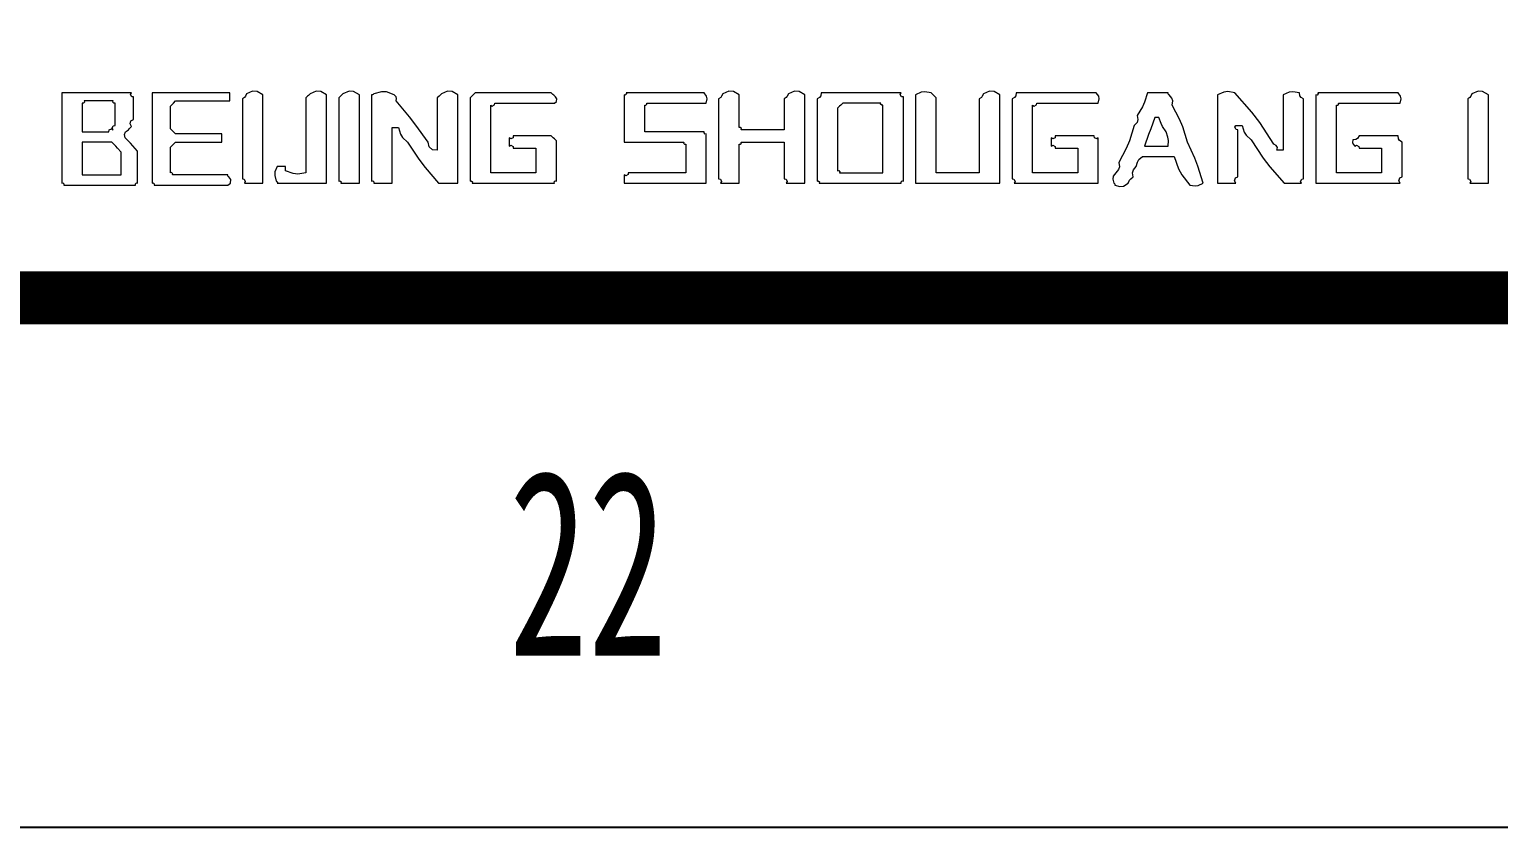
# Model space of a CAD drawing. Header units: millimetres. Extents: x -705761 to 1364679, y -410401 to 446404.
# Drawn here: x -450814 to -448042, y -138526 to -137020 of the extents above; entities that cross this region are included whole.
import ezdxf
from ezdxf.enums import TextEntityAlignment as Align

# ---------------------------------------------------------------- set-up
doc = ezdxf.new("R2010")
doc.units = ezdxf.units.MM
doc.layers.add('TK', color=7, linetype='Continuous')
doc.layers.add('模板-签名-公用', color=3, linetype='Continuous')
doc.layers.add('图框', color=7, linetype='Continuous', lineweight=13)
doc.styles.get("Standard").update_dxf_attribs({"font": 'arial.ttf'})
doc.styles.add('Style-仿宋_GB2312', font='')
doc.styles.add('宋体', font='', dxfattribs={"width": 0.7, "height": 2.5})
doc.styles.add('宋体_1', font='', dxfattribs={"width": 0.7, "height": 2.386364})
doc.styles.get('Style-仿宋_GB2312').set_extended_font_data('仿宋_GB2312')
doc.styles.get('宋体').set_extended_font_data('SimSun')
doc.styles.get('宋体_1').set_extended_font_data('SimSun')

# ---------------------------------------------------------------- blocks, each defined once
blk = doc.blocks.new('BSIET_通用图框_A1+0.5_1')
at = {"layer": '图框', "color": 7, "lineweight": 25, "flags": 128}
for points in [[(-1261, 594), (0, 594), (0, 0), (-1261, 0), (-1261, 594)], [(-10, 584), (-1236, 584), (-1236, 10), (-10, 10), (-10, 584)]]:
    blk.add_lwpolyline(points, close=True, dxfattribs=at)
at = {"layer": '图框', "const_width": 1}
blk.add_lwpolyline([(-1236, 584), (-10, 584), (-10, 10), (-1236, 10)], close=True, dxfattribs=at)
at = {"layer": 'TK', "lineweight": 25, "style": '宋体', "width": 0.7, "flags": 3}
for tag, p in [('LZHQ_N会签10_T6_H6', (-1248.113, 94.082)), ('LZHQ_N会签9_T6_H6', (-1248.235, 86.082)), ('LZHQ_N会签8_T6_H6', (-1248.235, 78.082)), ('LZHQ_N会签7_T6_H6', (-1248.357, 70.082)), ('LZHQ_N会签6_T6_H6', (-1248.253, 62.082)), ('LZHQ_N会签5_T6_H6', (-1248.253, 54.082)), ('LZHQ_N会签4_T6_H6', (-1248.253, 46.082)), ('LZHQ_N会签3_T6_H6', (-1248.253, 38.082)), ('LZHQ_N会签2_T6_H6', (-1248.253, 30.082)), ('LZHQ_N会签1_T6_H6', (-1248.253, 22.082))]:
    blk.add_attdef(tag, text='', height=2.5, dxfattribs=at).set_placement(p, align=Align.MIDDLE)
at = {"layer": '图框', "color": 7, "lineweight": 25, "style": 'Style-仿宋_GB2312', "width": 0.628572}
blk.add_text('22', height=3.5, dxfattribs=at).set_placement((-130.702, 4.998), align=Align.MIDDLE_CENTER)
at = {"layer": '模板-签名-公用', "lineweight": 25, "style": '宋体', "width": 0.7}
blk.add_attdef('LZTQINS', text='', height=2, dxfattribs=at).set_placement((-10, 10), align=Align.MIDDLE)
at = {"layer": '模板-签名-公用', "lineweight": 25, "style": '宋体', "width": 0.7, "flags": 3}
blk.add_attdef('LZFRAME', (-45.909, 7.064), '', height=3, dxfattribs=at)
blk = doc.blocks.new('BSIET_通用_A1(2024)_1')
at = {"color": 7, "linetype": 'Continuous', "lineweight": 0}
for p, q in [((-127.032, 3.898), (-127.147, 3.851)), ((-126.945, 3.893), (-127.032, 3.898)), ((-126.837, 3.831), (-126.945, 3.893)), ((-125.831, 3.898), (-125.946, 3.851)), ((-125.744, 3.893), (-125.831, 3.898)), ((-125.636, 3.831), (-125.744, 3.893)), ((-125.211, 3.898), (-125.326, 3.851)), ((-125.124, 3.893), (-125.211, 3.898)), ((-125.016, 3.831), (-125.124, 3.893)), ((-124.595, 3.89), (-124.745, 3.851)), ((-124.503, 3.885), (-124.595, 3.89)), ((-124.358, 3.831), (-124.503, 3.885)), ((-123.352, 3.898), (-123.467, 3.851)), ((-123.265, 3.893), (-123.352, 3.898)), ((-123.157, 3.831), (-123.265, 3.893)), ((-118.045, 3.898), (-118.16, 3.851)), ((-117.959, 3.893), (-118.045, 3.898)), ((-117.85, 3.831), (-117.959, 3.893)), ((-116.806, 3.898), (-116.921, 3.851)), ((-116.719, 3.893), (-116.806, 3.898)), ((-116.611, 3.831), (-116.719, 3.893)), ((-114.344, 3.89), (-114.413, 3.881)), ((-114.229, 3.87), (-114.344, 3.89)), ((-113.126, 3.898), (-113.241, 3.851)), ((-113.039, 3.893), (-113.126, 3.898)), ((-112.931, 3.831), (-113.039, 3.893)), ((-108.703, 3.883), (-108.825, 3.831)), ((-108.627, 3.892), (-108.703, 3.883)), ((-108.496, 3.87), (-108.627, 3.892)), ((-107.471, 3.882), (-107.586, 3.831)), ((-107.399, 3.89), (-107.471, 3.882)), ((-107.276, 3.87), (-107.399, 3.89)), ((-103.907, 3.898), (-104.022, 3.851)), ((-103.82, 3.893), (-103.907, 3.898)), ((-103.712, 3.831), (-103.82, 3.893)), ((-130.106, 3.87), (-130.633, 3.87)), ((-130.633, 3.87), (-130.633, 3.188)), ((-130.224, 3.673), (-130.246, 3.676)), ((-130.246, 3.676), (-130.246, 3.459)), ((-130.203, 3.694), (-130.224, 3.673)), ((-129.99, 3.715), (-130.207, 3.715)), ((-130.207, 3.715), (-130.203, 3.694)), ((-129.843, 3.87), (-130.106, 3.87)), ((-129.882, 3.715), (-129.99, 3.715)), ((-129.664, 3.715), (-129.882, 3.715)), ((-129.316, 3.87), (-129.843, 3.87)), ((-129.668, 3.694), (-129.664, 3.715)), ((-129.647, 3.673), (-129.668, 3.694)), ((-129.626, 3.676), (-129.647, 3.673)), ((-129.626, 3.506), (-129.626, 3.676)), ((-129.334, 3.84), (-129.316, 3.87)), ((-129.312, 3.796), (-129.334, 3.84)), ((-129.277, 3.792), (-129.312, 3.796)), ((-129.277, 3.622), (-129.277, 3.792)), ((-129.277, 3.537), (-129.277, 3.622)), ((-128.34, 3.87), (-128.928, 3.87)), ((-128.928, 3.87), (-128.928, 3.188)), ((-128.58, 3.618), (-128.541, 3.657)), ((-128.58, 3.448), (-128.58, 3.618)), ((-128.541, 3.657), (-128.522, 3.676)), ((-128.522, 3.676), (-128.483, 3.715)), ((-128.483, 3.715), (-128.073, 3.715)), ((-128.045, 3.87), (-128.34, 3.87)), ((-128.073, 3.715), (-127.867, 3.715)), ((-127.457, 3.87), (-128.045, 3.87)), ((-127.867, 3.715), (-127.457, 3.715)), ((-127.457, 3.808), (-127.457, 3.87)), ((-127.457, 3.777), (-127.457, 3.808)), ((-127.457, 3.715), (-127.457, 3.777)), ((-127.185, 3.784), (-127.224, 3.754)), ((-127.224, 3.754), (-127.224, 3.15)), ((-127.167, 3.806), (-127.185, 3.784)), ((-127.147, 3.851), (-127.167, 3.806)), ((-126.837, 3.165), (-126.837, 3.831)), ((-125.992, 3.804), (-126.024, 3.773)), ((-126.024, 3.773), (-126.024, 3.208)), ((-125.977, 3.82), (-125.992, 3.804)), ((-125.946, 3.851), (-125.977, 3.82)), ((-125.636, 3.165), (-125.636, 3.831)), ((-125.373, 3.804), (-125.404, 3.773)), ((-125.404, 3.773), (-125.404, 3.146)), ((-125.357, 3.82), (-125.373, 3.804)), ((-125.326, 3.851), (-125.357, 3.82)), ((-125.016, 3.165), (-125.016, 3.831)), ((-124.767, 3.829), (-124.784, 3.831)), ((-124.784, 3.831), (-124.784, 3.18)), ((-124.753, 3.835), (-124.767, 3.829)), ((-124.745, 3.851), (-124.753, 3.835)), ((-124.324, 3.796), (-124.358, 3.831)), ((-124.313, 3.764), (-124.324, 3.796)), ((-124.319, 3.715), (-124.313, 3.764)), ((-124.07, 3.413), (-124.319, 3.715)), ((-123.513, 3.804), (-123.545, 3.773)), ((-123.545, 3.773), (-123.545, 3.378)), ((-123.498, 3.82), (-123.513, 3.804)), ((-123.467, 3.851), (-123.498, 3.82)), ((-123.157, 3.165), (-123.157, 3.831)), ((-122.886, 3.812), (-122.925, 3.773)), ((-122.925, 3.773), (-122.925, 3.146)), ((-122.867, 3.831), (-122.886, 3.812)), ((-122.828, 3.87), (-122.867, 3.831)), ((-122.254, 3.87), (-122.828, 3.87)), ((-122.537, 3.126), (-122.537, 3.638)), ((-122.537, 3.638), (-122.508, 3.62)), ((-122.508, 3.62), (-122.463, 3.642)), ((-122.463, 3.642), (-122.46, 3.676)), ((-122.46, 3.676), (-122.011, 3.676)), ((-121.968, 3.87), (-122.254, 3.87)), ((-122.011, 3.676), (-121.786, 3.676)), ((-121.394, 3.87), (-121.968, 3.87)), ((-121.786, 3.676), (-121.336, 3.676)), ((-121.364, 3.839), (-121.394, 3.87)), ((-121.348, 3.824), (-121.364, 3.839)), ((-121.317, 3.792), (-121.348, 3.824)), ((-121.336, 3.676), (-121.298, 3.704)), ((-121.29, 3.754), (-121.317, 3.792)), ((-121.298, 3.704), (-121.29, 3.754)), ((-119.998, 3.828), (-120.02, 3.831)), ((-120.02, 3.831), (-120.02, 3.475)), ((-119.977, 3.849), (-119.998, 3.828)), ((-119.392, 3.87), (-119.981, 3.87)), ((-119.981, 3.87), (-119.977, 3.849)), ((-119.632, 3.436), (-119.632, 3.638)), ((-119.632, 3.638), (-119.611, 3.634)), ((-119.611, 3.634), (-119.59, 3.655)), ((-119.59, 3.655), (-119.593, 3.676)), ((-119.593, 3.676), (-119.144, 3.676)), ((-119.097, 3.87), (-119.392, 3.87)), ((-119.144, 3.676), (-118.92, 3.676)), ((-118.509, 3.87), (-119.097, 3.87)), ((-118.92, 3.676), (-118.47, 3.676)), ((-118.463, 3.806), (-118.509, 3.87)), ((-118.47, 3.676), (-118.452, 3.753)), ((-118.452, 3.753), (-118.463, 3.806)), ((-118.198, 3.784), (-118.238, 3.754)), ((-118.238, 3.754), (-118.238, 3.15)), ((-118.181, 3.806), (-118.198, 3.784)), ((-118.16, 3.851), (-118.181, 3.806)), ((-117.85, 3.583), (-117.85, 3.831)), ((-116.959, 3.784), (-116.998, 3.754)), ((-116.998, 3.754), (-116.998, 3.522)), ((-116.942, 3.806), (-116.959, 3.784)), ((-116.921, 3.851), (-116.942, 3.806)), ((-116.611, 3.165), (-116.611, 3.831)), ((-116.331, 3.783), (-116.378, 3.754)), ((-116.378, 3.754), (-116.378, 3.134)), ((-116.309, 3.815), (-116.331, 3.783)), ((-116.301, 3.87), (-116.309, 3.815)), ((-115.697, 3.87), (-116.301, 3.87)), ((-115.953, 3.618), (-115.991, 3.58)), ((-115.933, 3.638), (-115.953, 3.618)), ((-115.894, 3.676), (-115.933, 3.638)), ((-115.608, 3.676), (-115.894, 3.676)), ((-115.395, 3.87), (-115.697, 3.87)), ((-115.464, 3.676), (-115.608, 3.676)), ((-115.178, 3.676), (-115.464, 3.676)), ((-114.79, 3.87), (-115.395, 3.87)), ((-115.181, 3.655), (-115.178, 3.676)), ((-115.16, 3.634), (-115.181, 3.655)), ((-115.139, 3.638), (-115.16, 3.634)), ((-115.139, 3.126), (-115.139, 3.638)), ((-114.808, 3.84), (-114.79, 3.87)), ((-114.786, 3.796), (-114.808, 3.84)), ((-114.751, 3.792), (-114.786, 3.796)), ((-114.751, 3.157), (-114.751, 3.792)), ((-114.413, 3.881), (-114.519, 3.831)), ((-114.519, 3.831), (-114.519, 3.165)), ((-114.19, 3.831), (-114.229, 3.87)), ((-114.171, 3.812), (-114.19, 3.831)), ((-114.132, 3.773), (-114.171, 3.812)), ((-114.132, 3.208), (-114.132, 3.773)), ((-113.279, 3.784), (-113.318, 3.754)), ((-113.318, 3.754), (-113.318, 3.196)), ((-113.262, 3.806), (-113.279, 3.784)), ((-113.241, 3.851), (-113.262, 3.806)), ((-112.931, 3.165), (-112.931, 3.831)), ((-112.651, 3.783), (-112.699, 3.754)), ((-112.699, 3.754), (-112.699, 3.15)), ((-112.63, 3.815), (-112.651, 3.783)), ((-112.621, 3.87), (-112.63, 3.815)), ((-112.017, 3.87), (-112.621, 3.87)), ((-112.311, 3.126), (-112.311, 3.638)), ((-112.311, 3.638), (-112.282, 3.62)), ((-112.282, 3.62), (-112.238, 3.642)), ((-112.238, 3.642), (-112.234, 3.676)), ((-112.234, 3.676), (-111.769, 3.676)), ((-111.715, 3.87), (-112.017, 3.87)), ((-111.769, 3.676), (-111.537, 3.676)), ((-111.111, 3.87), (-111.715, 3.87)), ((-111.537, 3.676), (-111.072, 3.676)), ((-111.064, 3.806), (-111.111, 3.87)), ((-111.072, 3.676), (-111.054, 3.753)), ((-111.054, 3.753), (-111.064, 3.806)), ((-110.241, 3.605), (-110.336, 3.444)), ((-110.202, 3.693), (-110.241, 3.605)), ((-110.142, 3.87), (-110.202, 3.693)), ((-109.987, 3.87), (-110.142, 3.87)), ((-109.91, 3.87), (-109.987, 3.87)), ((-109.755, 3.87), (-109.91, 3.87)), ((-109.757, 3.853), (-109.755, 3.87)), ((-109.75, 3.84), (-109.757, 3.853)), ((-109.735, 3.831), (-109.75, 3.84)), ((-109.682, 3.77), (-109.735, 3.831)), ((-109.666, 3.718), (-109.682, 3.77)), ((-109.677, 3.638), (-109.666, 3.718)), ((-109.537, 3.37), (-109.677, 3.638)), ((-108.825, 3.831), (-108.825, 3.165)), ((-108.174, 3.506), (-108.496, 3.87)), ((-107.586, 3.831), (-107.586, 3.413)), ((-107.267, 3.815), (-107.276, 3.87)), ((-107.246, 3.783), (-107.267, 3.815)), ((-107.198, 3.754), (-107.246, 3.783)), ((-107.198, 3.15), (-107.198, 3.754)), ((-106.944, 3.828), (-106.966, 3.831)), ((-106.966, 3.831), (-106.966, 3.165)), ((-106.923, 3.849), (-106.944, 3.828)), ((-106.323, 3.87), (-106.927, 3.87)), ((-106.927, 3.87), (-106.923, 3.849)), ((-106.579, 3.126), (-106.579, 3.638)), ((-106.579, 3.638), (-106.557, 3.634)), ((-106.557, 3.634), (-106.536, 3.655)), ((-106.536, 3.655), (-106.54, 3.676)), ((-106.54, 3.676), (-106.075, 3.676)), ((-106.021, 3.87), (-106.323, 3.87)), ((-106.075, 3.676), (-105.843, 3.676)), ((-105.416, 3.87), (-106.021, 3.87)), ((-105.843, 3.676), (-105.378, 3.676)), ((-105.37, 3.806), (-105.416, 3.87)), ((-105.378, 3.676), (-105.36, 3.753)), ((-105.36, 3.753), (-105.37, 3.806)), ((-104.06, 3.784), (-104.1, 3.754)), ((-104.1, 3.754), (-104.1, 3.15)), ((-104.043, 3.806), (-104.06, 3.784)), ((-104.022, 3.851), (-104.043, 3.806)), ((-103.712, 3.165), (-103.712, 3.831)), ((-130.246, 3.459), (-130.246, 3.351)), ((-130.246, 3.351), (-130.246, 3.134)), ((-129.626, 3.421), (-129.626, 3.506)), ((-129.626, 3.25), (-129.626, 3.421)), ((-129.342, 3.281), (-129.326, 3.338)), ((-129.326, 3.338), (-129.277, 3.367)), ((-129.277, 3.367), (-129.277, 3.537)), ((-128.58, 3.362), (-128.58, 3.448)), ((-128.58, 3.192), (-128.58, 3.362)), ((-123.949, 3.257), (-124.07, 3.413)), ((-123.545, 3.378), (-123.545, 3.18)), ((-120.02, 3.475), (-120.02, 3.297)), ((-119.632, 3.336), (-119.632, 3.436)), ((-119.632, 3.134), (-119.632, 3.336)), ((-117.85, 3.459), (-117.85, 3.583)), ((-117.85, 3.212), (-117.85, 3.459)), ((-116.998, 3.522), (-116.998, 3.405)), ((-116.998, 3.405), (-116.998, 3.173)), ((-115.991, 3.58), (-115.991, 3.107)), ((-110.325, 3.364), (-110.34, 3.311)), ((-110.336, 3.444), (-110.325, 3.364)), ((-110.007, 3.405), (-110.084, 3.188)), ((-109.975, 3.405), (-110.007, 3.405)), ((-109.96, 3.405), (-109.975, 3.405)), ((-109.929, 3.405), (-109.96, 3.405)), ((-109.888, 3.291), (-109.929, 3.405)), ((-109.478, 3.228), (-109.537, 3.37)), ((-108.025, 3.31), (-108.174, 3.506)), ((-107.586, 3.413), (-107.586, 3.204)), ((-130.633, 3.188), (-130.633, 2.847)), ((-130.246, 3.134), (-130.044, 3.134)), ((-130.044, 3.134), (-129.943, 3.134)), ((-129.943, 3.134), (-129.742, 3.134)), ((-129.742, 3.134), (-129.738, 3.169)), ((-129.738, 3.169), (-129.694, 3.191)), ((-129.694, 3.191), (-129.664, 3.173)), ((-129.682, 3.202), (-129.66, 3.247)), ((-129.664, 3.173), (-129.682, 3.202)), ((-129.66, 3.247), (-129.626, 3.25)), ((-129.448, 3.082), (-129.428, 3.135)), ((-129.432, 3.018), (-129.448, 3.082)), ((-129.428, 3.135), (-129.374, 3.173)), ((-129.374, 3.173), (-129.351, 3.196)), ((-129.351, 3.196), (-129.339, 3.208)), ((-129.316, 3.231), (-129.342, 3.281)), ((-129.339, 3.208), (-129.316, 3.231)), ((-128.928, 3.188), (-128.928, 2.847)), ((-128.541, 3.153), (-128.58, 3.192)), ((-128.522, 3.134), (-128.541, 3.153)), ((-128.483, 3.095), (-128.522, 3.134)), ((-128.134, 3.095), (-128.483, 3.095)), ((-127.96, 3.095), (-128.134, 3.095)), ((-127.612, 3.095), (-127.96, 3.095)), ((-127.612, 3.033), (-127.612, 3.095)), ((-127.224, 3.15), (-127.224, 2.847)), ((-126.837, 2.832), (-126.837, 3.165)), ((-126.024, 3.208), (-126.024, 2.925)), ((-125.636, 2.832), (-125.636, 3.165)), ((-125.404, 3.146), (-125.404, 2.832)), ((-125.016, 2.832), (-125.016, 3.165)), ((-124.784, 3.18), (-124.784, 2.855)), ((-124.397, 2.793), (-124.397, 3.212)), ((-124.397, 3.212), (-124.35, 3.212)), ((-124.35, 3.212), (-124.327, 3.212)), ((-124.327, 3.212), (-124.28, 3.212)), ((-124.28, 3.212), (-124.238, 3.089)), ((-124.238, 3.089), (-124.2, 3.029)), ((-123.719, 2.94), (-123.949, 3.257)), ((-123.545, 3.18), (-123.545, 2.785)), ((-123.157, 2.832), (-123.157, 3.165)), ((-122.925, 3.146), (-122.925, 2.832)), ((-122.537, 2.871), (-122.537, 3.126)), ((-122.111, 3.057), (-122.115, 3.022)), ((-121.824, 3.057), (-122.111, 3.057)), ((-121.681, 3.057), (-121.824, 3.057)), ((-121.394, 3.057), (-121.681, 3.057)), ((-121.356, 3.018), (-121.394, 3.057)), ((-120.02, 3.297), (-120.02, 2.94)), ((-119.183, 3.134), (-119.632, 3.134)), ((-118.958, 3.134), (-119.183, 3.134)), ((-118.509, 3.134), (-118.958, 3.134)), ((-118.512, 3.112), (-118.509, 3.134)), ((-118.492, 3.092), (-118.512, 3.112)), ((-118.47, 3.095), (-118.492, 3.092)), ((-118.47, 2.724), (-118.47, 3.095)), ((-118.238, 3.15), (-118.238, 2.847)), ((-117.829, 3.215), (-117.85, 3.212)), ((-117.808, 3.195), (-117.829, 3.215)), ((-117.812, 3.173), (-117.808, 3.195)), ((-117.486, 3.173), (-117.812, 3.173)), ((-117.324, 3.173), (-117.486, 3.173)), ((-116.998, 3.173), (-117.324, 3.173)), ((-116.611, 2.832), (-116.611, 3.165)), ((-116.378, 3.134), (-116.378, 2.824)), ((-115.991, 3.107), (-115.991, 2.871)), ((-115.139, 2.871), (-115.139, 3.126)), ((-114.751, 2.84), (-114.751, 3.157)), ((-114.519, 3.165), (-114.519, 2.832)), ((-114.132, 2.925), (-114.132, 3.208)), ((-113.318, 3.196), (-113.318, 2.917)), ((-112.931, 2.832), (-112.931, 3.165)), ((-112.699, 3.15), (-112.699, 2.847)), ((-112.311, 2.871), (-112.311, 3.126)), ((-111.885, 3.057), (-111.889, 3.022)), ((-111.591, 3.057), (-111.885, 3.057)), ((-111.444, 3.057), (-111.591, 3.057)), ((-111.149, 3.057), (-111.444, 3.057)), ((-111.145, 3.022), (-111.149, 3.057)), ((-110.394, 3.25), (-110.485, 2.962)), ((-110.34, 3.311), (-110.394, 3.25)), ((-110.123, 3.08), (-110.2, 2.863)), ((-110.084, 3.188), (-110.123, 3.08)), ((-109.86, 3.235), (-109.888, 3.291)), ((-109.793, 3.134), (-109.86, 3.235)), ((-109.759, 3.03), (-109.793, 3.134)), ((-109.387, 2.94), (-109.478, 3.228)), ((-108.825, 3.165), (-108.825, 2.832)), ((-108.494, 3.221), (-108.477, 3.25)), ((-108.472, 3.176), (-108.494, 3.221)), ((-108.477, 3.25), (-108.43, 3.25)), ((-108.438, 3.173), (-108.472, 3.176)), ((-108.438, 2.816), (-108.438, 3.173)), ((-108.43, 3.25), (-108.407, 3.25)), ((-108.407, 3.25), (-108.36, 3.25)), ((-108.36, 3.25), (-108.318, 3.128)), ((-108.318, 3.128), (-108.28, 3.068)), ((-108.28, 3.068), (-108.186, 2.979)), ((-107.76, 2.902), (-108.025, 3.31)), ((-107.586, 3.204), (-107.586, 2.785)), ((-107.198, 2.847), (-107.198, 3.15)), ((-106.966, 3.165), (-106.966, 2.832)), ((-106.579, 2.871), (-106.579, 3.126)), ((-106.152, 3.057), (-106.181, 3.009)), ((-105.858, 3.057), (-106.152, 3.057)), ((-105.711, 3.057), (-105.858, 3.057)), ((-105.416, 3.057), (-105.711, 3.057)), ((-105.408, 3.002), (-105.416, 3.057)), ((-104.1, 3.15), (-104.1, 2.847)), ((-103.712, 2.832), (-103.712, 3.165)), ((-130.633, 2.847), (-130.633, 2.166)), ((-130.021, 2.94), (-130.246, 2.94)), ((-130.246, 2.94), (-130.246, 2.692)), ((-129.909, 2.94), (-130.021, 2.94)), ((-129.684, 2.94), (-129.909, 2.94)), ((-129.614, 2.863), (-129.684, 2.94)), ((-129.58, 2.824), (-129.614, 2.863)), ((-129.51, 2.747), (-129.58, 2.824)), ((-129.335, 2.922), (-129.432, 3.018)), ((-129.288, 2.871), (-129.335, 2.922)), ((-129.2, 2.766), (-129.288, 2.871)), ((-128.928, 2.847), (-128.928, 2.166)), ((-128.58, 2.844), (-128.541, 2.882)), ((-128.58, 2.65), (-128.58, 2.844)), ((-128.541, 2.882), (-128.522, 2.902)), ((-128.522, 2.902), (-128.483, 2.94)), ((-128.483, 2.94), (-128.134, 2.94)), ((-128.134, 2.94), (-127.96, 2.94)), ((-127.96, 2.94), (-127.612, 2.94)), ((-127.612, 3.003), (-127.612, 3.033)), ((-127.612, 2.94), (-127.612, 3.003)), ((-127.224, 2.847), (-127.224, 2.243)), ((-126.837, 2.166), (-126.837, 2.832)), ((-126.024, 2.925), (-126.024, 2.359)), ((-125.636, 2.166), (-125.636, 2.832)), ((-125.404, 2.832), (-125.404, 2.204)), ((-125.016, 2.166), (-125.016, 2.832)), ((-124.784, 2.855), (-124.784, 2.204)), ((-124.397, 2.584), (-124.397, 2.793)), ((-124.2, 3.029), (-124.106, 2.94)), ((-124.106, 2.94), (-123.892, 2.617)), ((-123.697, 2.85), (-123.719, 2.94)), ((-123.637, 2.796), (-123.697, 2.85)), ((-123.545, 2.785), (-123.637, 2.796)), ((-123.157, 2.166), (-123.157, 2.832)), ((-122.925, 2.832), (-122.925, 2.204)), ((-122.537, 2.359), (-122.537, 2.871)), ((-122.159, 3), (-122.188, 3.018)), ((-122.188, 3.018), (-122.188, 2.956)), ((-122.188, 2.956), (-122.188, 2.925)), ((-122.188, 2.925), (-122.188, 2.863)), ((-122.188, 2.863), (-122.159, 2.881)), ((-122.115, 3.022), (-122.159, 3)), ((-122.159, 2.881), (-122.115, 2.858)), ((-122.115, 2.858), (-122.111, 2.824)), ((-122.111, 2.824), (-121.941, 2.824)), ((-121.941, 2.824), (-121.855, 2.824)), ((-121.855, 2.824), (-121.685, 2.824)), ((-121.685, 2.824), (-121.685, 2.638)), ((-121.336, 2.998), (-121.356, 3.018)), ((-121.298, 2.96), (-121.336, 2.998)), ((-121.298, 2.658), (-121.298, 2.96)), ((-120.02, 2.94), (-119.57, 2.94)), ((-119.57, 2.94), (-119.345, 2.94)), ((-119.345, 2.94), (-118.896, 2.94)), ((-118.896, 2.94), (-118.9, 2.919)), ((-118.9, 2.919), (-118.879, 2.898)), ((-118.879, 2.898), (-118.857, 2.902)), ((-118.857, 2.902), (-118.857, 2.685)), ((-118.238, 2.847), (-118.238, 2.243)), ((-117.85, 2.607), (-117.85, 2.902)), ((-117.85, 2.902), (-117.829, 2.898)), ((-117.829, 2.898), (-117.808, 2.919)), ((-117.808, 2.919), (-117.812, 2.94)), ((-117.812, 2.94), (-117.486, 2.94)), ((-117.486, 2.94), (-117.324, 2.94)), ((-117.324, 2.94), (-116.998, 2.94)), ((-116.998, 2.94), (-116.998, 2.661)), ((-116.611, 2.166), (-116.611, 2.832)), ((-116.378, 2.824), (-116.378, 2.204)), ((-115.991, 2.871), (-115.991, 2.398)), ((-115.139, 2.359), (-115.139, 2.871)), ((-114.751, 2.204), (-114.751, 2.84)), ((-114.519, 2.832), (-114.519, 2.166)), ((-114.132, 2.359), (-114.132, 2.925)), ((-113.318, 2.917), (-113.318, 2.359)), ((-112.931, 2.166), (-112.931, 2.832)), ((-112.699, 2.847), (-112.699, 2.243)), ((-112.311, 2.359), (-112.311, 2.871)), ((-111.933, 3), (-111.963, 3.018)), ((-111.963, 3.018), (-111.963, 2.956)), ((-111.963, 2.956), (-111.963, 2.925)), ((-111.963, 2.925), (-111.963, 2.863)), ((-111.963, 2.863), (-111.933, 2.881)), ((-111.889, 3.022), (-111.933, 3)), ((-111.933, 2.881), (-111.889, 2.858)), ((-111.889, 2.858), (-111.885, 2.824)), ((-111.885, 2.824), (-111.715, 2.824)), ((-111.715, 2.824), (-111.629, 2.824)), ((-111.629, 2.824), (-111.459, 2.824)), ((-111.459, 2.824), (-111.459, 2.638)), ((-111.102, 3), (-111.145, 3.022)), ((-111.072, 3.018), (-111.102, 3)), ((-111.072, 2.677), (-111.072, 3.018)), ((-110.544, 2.82), (-110.684, 2.553)), ((-110.485, 2.962), (-110.544, 2.82)), ((-110.2, 2.863), (-110.022, 2.863)), ((-110.022, 2.863), (-109.933, 2.863)), ((-109.933, 2.863), (-109.755, 2.863)), ((-109.75, 2.972), (-109.759, 3.03)), ((-109.755, 2.863), (-109.75, 2.972)), ((-109.251, 2.638), (-109.387, 2.94)), ((-108.825, 2.832), (-108.825, 2.166)), ((-108.438, 2.638), (-108.438, 2.816)), ((-108.186, 2.979), (-107.964, 2.636)), ((-107.714, 2.878), (-107.76, 2.902)), ((-107.693, 2.837), (-107.714, 2.878)), ((-107.702, 2.785), (-107.693, 2.837)), ((-107.655, 2.785), (-107.702, 2.785)), ((-107.632, 2.785), (-107.655, 2.785)), ((-107.586, 2.785), (-107.632, 2.785)), ((-107.198, 2.243), (-107.198, 2.847)), ((-106.966, 2.832), (-106.966, 2.166)), ((-106.579, 2.359), (-106.579, 2.871)), ((-106.269, 2.979), (-106.274, 2.93)), ((-106.274, 2.93), (-106.263, 2.899)), ((-106.214, 2.987), (-106.269, 2.979)), ((-106.263, 2.899), (-106.23, 2.863)), ((-106.23, 2.863), (-106.2, 2.881)), ((-106.181, 3.009), (-106.214, 2.987)), ((-106.2, 2.881), (-106.156, 2.858)), ((-106.156, 2.858), (-106.152, 2.824)), ((-106.152, 2.824), (-105.982, 2.824)), ((-105.982, 2.824), (-105.897, 2.824)), ((-105.897, 2.824), (-105.726, 2.824)), ((-105.726, 2.824), (-105.726, 2.638)), ((-105.387, 2.97), (-105.408, 3.002)), ((-105.339, 2.94), (-105.387, 2.97)), ((-105.339, 2.677), (-105.339, 2.94)), ((-104.1, 2.847), (-104.1, 2.243)), ((-103.712, 2.166), (-103.712, 2.832)), ((-130.246, 2.692), (-130.246, 2.568)), ((-130.246, 2.568), (-130.246, 2.321)), ((-129.51, 2.576), (-129.51, 2.747)), ((-129.51, 2.491), (-129.51, 2.576)), ((-129.2, 2.526), (-129.2, 2.766)), ((-129.2, 2.406), (-129.2, 2.526)), ((-128.58, 2.553), (-128.58, 2.65)), ((-128.58, 2.359), (-128.58, 2.553)), ((-124.397, 2.166), (-124.397, 2.584)), ((-123.892, 2.617), (-123.775, 2.461)), ((-121.685, 2.638), (-121.685, 2.545)), ((-121.685, 2.545), (-121.685, 2.359)), ((-121.298, 2.507), (-121.298, 2.658)), ((-121.298, 2.204), (-121.298, 2.507)), ((-118.857, 2.685), (-118.857, 2.576)), ((-118.857, 2.576), (-118.857, 2.359)), ((-118.47, 2.537), (-118.47, 2.724)), ((-118.47, 2.166), (-118.47, 2.537)), ((-117.85, 2.46), (-117.85, 2.607)), ((-116.998, 2.661), (-116.998, 2.522)), ((-116.998, 2.522), (-116.998, 2.243)), ((-111.459, 2.638), (-111.459, 2.545)), ((-111.459, 2.545), (-111.459, 2.359)), ((-111.072, 2.507), (-111.072, 2.677)), ((-111.072, 2.166), (-111.072, 2.507)), ((-110.684, 2.553), (-110.673, 2.473)), ((-110.355, 2.476), (-110.334, 2.563)), ((-110.334, 2.563), (-110.307, 2.609)), ((-110.307, 2.609), (-110.239, 2.669)), ((-110.239, 2.669), (-109.999, 2.669)), ((-109.999, 2.669), (-109.879, 2.669)), ((-109.879, 2.669), (-109.638, 2.669)), ((-109.638, 2.669), (-109.556, 2.437)), ((-109.193, 2.482), (-109.251, 2.638)), ((-108.438, 2.282), (-108.438, 2.638)), ((-107.964, 2.636), (-107.838, 2.471)), ((-105.726, 2.638), (-105.726, 2.545)), ((-105.726, 2.545), (-105.726, 2.359)), ((-105.339, 2.545), (-105.339, 2.677)), ((-105.339, 2.282), (-105.339, 2.545)), ((-130.246, 2.321), (-129.951, 2.321)), ((-129.951, 2.321), (-129.804, 2.321)), ((-129.804, 2.321), (-129.51, 2.321)), ((-129.51, 2.321), (-129.51, 2.491)), ((-129.2, 2.166), (-129.2, 2.406)), ((-128.558, 2.363), (-128.58, 2.359)), ((-128.537, 2.342), (-128.558, 2.363)), ((-128.541, 2.321), (-128.537, 2.342)), ((-128.123, 2.321), (-128.541, 2.321)), ((-127.913, 2.321), (-128.123, 2.321)), ((-127.495, 2.321), (-127.913, 2.321)), ((-127.498, 2.304), (-127.495, 2.321)), ((-127.491, 2.29), (-127.498, 2.304)), ((-127.476, 2.282), (-127.491, 2.29)), ((-127.44, 2.231), (-127.476, 2.282)), ((-127.447, 2.167), (-127.44, 2.231)), ((-127.224, 2.243), (-127.19, 2.24)), ((-127.19, 2.24), (-127.168, 2.196)), ((-126.608, 2.375), (-126.612, 2.31)), ((-126.612, 2.31), (-126.585, 2.204)), ((-126.566, 2.476), (-126.608, 2.375)), ((-126.504, 2.476), (-126.566, 2.476)), ((-126.473, 2.476), (-126.504, 2.476)), ((-126.411, 2.476), (-126.473, 2.476)), ((-126.411, 2.445), (-126.411, 2.476)), ((-126.411, 2.429), (-126.411, 2.445)), ((-126.411, 2.398), (-126.411, 2.429)), ((-126.264, 2.346), (-126.411, 2.398)), ((-126.178, 2.337), (-126.264, 2.346)), ((-126.024, 2.359), (-126.178, 2.337)), ((-123.775, 2.461), (-123.525, 2.166)), ((-122.196, 2.359), (-122.537, 2.359)), ((-122.026, 2.359), (-122.196, 2.359)), ((-121.685, 2.359), (-122.026, 2.359)), ((-119.99, 2.303), (-120.02, 2.321)), ((-120.02, 2.321), (-120.02, 2.259)), ((-120.02, 2.259), (-120.02, 2.228)), ((-120.02, 2.228), (-120.02, 2.166)), ((-119.946, 2.325), (-119.99, 2.303)), ((-119.942, 2.359), (-119.946, 2.325)), ((-119.508, 2.359), (-119.942, 2.359)), ((-119.291, 2.359), (-119.508, 2.359)), ((-118.857, 2.359), (-119.291, 2.359)), ((-118.238, 2.243), (-118.203, 2.24)), ((-118.203, 2.24), (-118.181, 2.196)), ((-117.85, 2.166), (-117.85, 2.46)), ((-116.998, 2.243), (-116.964, 2.24)), ((-116.964, 2.24), (-116.942, 2.196)), ((-115.991, 2.398), (-115.969, 2.402)), ((-115.969, 2.402), (-115.949, 2.381)), ((-115.949, 2.381), (-115.953, 2.359)), ((-115.953, 2.359), (-115.627, 2.359)), ((-115.627, 2.359), (-115.464, 2.359)), ((-115.464, 2.359), (-115.139, 2.359)), ((-113.806, 2.359), (-114.132, 2.359)), ((-113.644, 2.359), (-113.806, 2.359)), ((-113.318, 2.359), (-113.644, 2.359)), ((-112.699, 2.243), (-112.664, 2.24)), ((-112.664, 2.24), (-112.642, 2.196)), ((-111.971, 2.359), (-112.311, 2.359)), ((-111.8, 2.359), (-111.971, 2.359)), ((-111.459, 2.359), (-111.8, 2.359)), ((-110.79, 2.296), (-110.801, 2.242)), ((-110.801, 2.242), (-110.781, 2.166)), ((-110.742, 2.359), (-110.79, 2.296)), ((-110.689, 2.42), (-110.742, 2.359)), ((-110.673, 2.473), (-110.689, 2.42)), ((-110.51, 2.166), (-110.482, 2.219)), ((-110.482, 2.219), (-110.461, 2.245)), ((-110.461, 2.245), (-110.413, 2.282)), ((-110.424, 2.362), (-110.409, 2.415)), ((-110.413, 2.282), (-110.424, 2.362)), ((-110.409, 2.415), (-110.355, 2.476)), ((-109.556, 2.437), (-109.496, 2.324)), ((-109.496, 2.324), (-109.348, 2.127)), ((-109.096, 2.166), (-109.193, 2.482)), ((-108.503, 2.207), (-108.484, 2.265)), ((-108.484, 2.265), (-108.438, 2.282)), ((-107.838, 2.471), (-107.566, 2.166)), ((-107.255, 2.196), (-107.233, 2.24)), ((-107.233, 2.24), (-107.198, 2.243)), ((-106.238, 2.359), (-106.579, 2.359)), ((-106.067, 2.359), (-106.238, 2.359)), ((-105.726, 2.359), (-106.067, 2.359)), ((-105.404, 2.207), (-105.385, 2.265)), ((-105.385, 2.265), (-105.339, 2.282)), ((-104.1, 2.243), (-104.065, 2.24)), ((-104.065, 2.24), (-104.043, 2.196)), ((-130.633, 2.166), (-130.611, 2.169)), ((-130.611, 2.169), (-130.59, 2.149)), ((-130.59, 2.149), (-130.594, 2.127)), ((-130.594, 2.127), (-130.052, 2.127)), ((-130.052, 2.127), (-129.78, 2.127)), ((-129.78, 2.127), (-129.238, 2.127)), ((-129.242, 2.149), (-129.221, 2.169)), ((-129.238, 2.127), (-129.242, 2.149)), ((-129.221, 2.169), (-129.2, 2.166)), ((-128.928, 2.166), (-128.907, 2.169)), ((-128.907, 2.169), (-128.886, 2.149)), ((-128.886, 2.149), (-128.89, 2.127)), ((-128.89, 2.127), (-128.332, 2.127)), ((-128.332, 2.127), (-128.053, 2.127)), ((-128.053, 2.127), (-127.495, 2.127)), ((-127.495, 2.127), (-127.447, 2.167)), ((-127.168, 2.196), (-127.185, 2.166)), ((-127.185, 2.166), (-127.046, 2.166)), ((-127.046, 2.166), (-126.976, 2.166)), ((-126.976, 2.166), (-126.837, 2.166)), ((-126.585, 2.204), (-126.57, 2.196)), ((-126.57, 2.196), (-126.563, 2.183)), ((-126.563, 2.183), (-126.566, 2.166)), ((-126.566, 2.166), (-126.194, 2.166)), ((-126.194, 2.166), (-126.008, 2.166)), ((-126.008, 2.166), (-125.636, 2.166)), ((-125.404, 2.204), (-125.382, 2.208)), ((-125.382, 2.208), (-125.361, 2.187)), ((-125.361, 2.187), (-125.365, 2.166)), ((-125.365, 2.166), (-125.225, 2.166)), ((-125.225, 2.166), (-125.156, 2.166)), ((-125.156, 2.166), (-125.016, 2.166)), ((-124.784, 2.204), (-124.762, 2.208)), ((-124.762, 2.208), (-124.742, 2.187)), ((-124.742, 2.187), (-124.745, 2.166)), ((-124.745, 2.166), (-124.606, 2.166)), ((-124.606, 2.166), (-124.536, 2.166)), ((-124.536, 2.166), (-124.397, 2.166)), ((-123.525, 2.166), (-123.378, 2.166)), ((-123.378, 2.166), (-123.304, 2.166)), ((-123.304, 2.166), (-123.157, 2.166)), ((-122.925, 2.204), (-122.903, 2.208)), ((-122.903, 2.208), (-122.882, 2.187)), ((-122.882, 2.187), (-122.886, 2.166)), ((-122.886, 2.166), (-122.266, 2.166)), ((-122.266, 2.166), (-121.956, 2.166)), ((-121.956, 2.166), (-121.336, 2.166)), ((-121.34, 2.187), (-121.319, 2.208)), ((-121.336, 2.166), (-121.34, 2.187)), ((-121.319, 2.208), (-121.298, 2.204)), ((-120.02, 2.166), (-119.4, 2.166)), ((-119.4, 2.166), (-119.09, 2.166)), ((-119.09, 2.166), (-118.47, 2.166)), ((-118.181, 2.196), (-118.199, 2.166)), ((-118.199, 2.166), (-118.06, 2.166)), ((-118.06, 2.166), (-117.99, 2.166)), ((-117.99, 2.166), (-117.85, 2.166)), ((-116.942, 2.196), (-116.96, 2.166)), ((-116.96, 2.166), (-116.82, 2.166)), ((-116.82, 2.166), (-116.75, 2.166)), ((-116.75, 2.166), (-116.611, 2.166)), ((-116.378, 2.204), (-116.357, 2.208)), ((-116.357, 2.208), (-116.336, 2.187)), ((-116.336, 2.187), (-116.34, 2.166)), ((-116.34, 2.166), (-115.72, 2.166)), ((-115.72, 2.166), (-115.41, 2.166)), ((-115.41, 2.166), (-114.79, 2.166)), ((-114.794, 2.187), (-114.773, 2.208)), ((-114.79, 2.166), (-114.794, 2.187)), ((-114.773, 2.208), (-114.751, 2.204)), ((-114.519, 2.166), (-113.884, 2.166)), ((-113.884, 2.166), (-113.566, 2.166)), ((-113.566, 2.166), (-112.931, 2.166)), ((-112.642, 2.196), (-112.66, 2.166)), ((-112.66, 2.166), (-112.025, 2.166)), ((-112.025, 2.166), (-111.707, 2.166)), ((-111.707, 2.166), (-111.072, 2.166)), ((-110.781, 2.166), (-110.766, 2.157)), ((-110.766, 2.157), (-110.759, 2.144)), ((-110.759, 2.144), (-110.762, 2.127)), ((-110.762, 2.127), (-110.664, 2.099)), ((-110.664, 2.099), (-110.595, 2.11)), ((-110.595, 2.11), (-110.51, 2.166)), ((-109.348, 2.127), (-109.247, 2.111)), ((-109.247, 2.111), (-109.187, 2.12)), ((-109.187, 2.12), (-109.096, 2.166)), ((-108.825, 2.166), (-108.686, 2.166)), ((-108.686, 2.166), (-108.616, 2.166)), ((-108.616, 2.166), (-108.477, 2.166)), ((-108.477, 2.166), (-108.503, 2.207)), ((-107.566, 2.166), (-107.435, 2.166)), ((-107.435, 2.166), (-107.369, 2.166)), ((-107.369, 2.166), (-107.237, 2.166)), ((-107.237, 2.166), (-107.255, 2.196)), ((-106.966, 2.166), (-106.331, 2.166)), ((-106.331, 2.166), (-106.013, 2.166)), ((-106.013, 2.166), (-105.378, 2.166)), ((-105.378, 2.166), (-105.404, 2.207)), ((-104.043, 2.196), (-104.061, 2.166)), ((-104.061, 2.166), (-103.921, 2.166)), ((-103.921, 2.166), (-103.852, 2.166)), ((-103.852, 2.166), (-103.712, 2.166))]:
    blk.add_line(p, q, dxfattribs=at)
at = {"layer": '图框', "const_width": 1}
blk.add_lwpolyline([(-406, 56), (0, 56), (0, 0), (-406, 0)], close=True, dxfattribs=at)
at = {"layer": '图框', "color": 7, "lineweight": 25, "style": 'Style-仿宋_GB2312', "width": 0.7}
for tag, height, p in [('质量', 3, (-191, 52.5)), ('材料', 3, (-191.292, 45.711)), ('比例', 3, (-191.218, 38.432)), ('总页数', 4, (-19.517, 35.142)), ('页码', 4, (-38.162, 35.008)), ('版本号', 2.5, (-6.095, 34.916)), ('出图日期', 3, (-191.218, 31.432)), ('专业', 3, (-190.774, 24.646)), ('图号', 4, (-24, 21)), ('设计阶段', 3, (-235.288, 17.582)), ('件号', 3, (-191.087, 17.308)), ('装配图号', 3, (-235.299, 10.794)), ('项目编号', 3, (-191.087, 10.308))]:
    blk.add_attdef(tag, text='', height=height, dxfattribs=at).set_placement(p, align=Align.MIDDLE)
at = {"layer": '图框', "lineweight": 25, "style": '宋体_1', "width": 0.7, "flags": 3}
for tag, height, p in [('N审定_T5', 2.5, (-245.932, 52.29)), ('N审核_T5', 2.5, (-245.932, 45.29)), ('LZCO_NCB-W67-H36-D10_T7', 3, (-366.076, 39.582)), ('N校对_T5', 2.5, (-245.932, 38.29)), ('N设计_T5', 2.5, (-245.932, 31.29)), ('N制图_T5', 2.5, (-245.932, 24.29))]:
    blk.add_attdef(tag, text='', height=height, dxfattribs=at).set_placement(p, align=Align.MIDDLE_CENTER)
for tag, p in [('N审定_T6_H12_MV0.5_W15', (-226.906, 51.507)), ('N审核_T6_H12_MV0.5_W15', (-226.906, 44.507)), ('N校对_T6_H12_MV0.5_W15', (-226.906, 37.507)), ('N设计_T6_H12_MV0.5_W15', (-226.906, 30.507)), ('N制图_T6_H12_MV0.5_W15', (-226.906, 23.507))]:
    blk.add_attdef(tag, text='', height=1.5, dxfattribs=at).set_placement(p, align=Align.CENTER)
at = {"layer": '图框', "color": 7, "lineweight": 25, "width": 0.7, "flags": 104}
for tag, p in [('项目名称', (-79.178, 49.101)), ('子项', (-111.074, 34.832)), ('图名', (-111, 21))]:
    blk.add_attdef(tag, text='', height=4, dxfattribs=at).set_placement(p, align=Align.MIDDLE_CENTER)
at = {"layer": '图框', "style": '宋体_1', "width": 0.7, "flags": 3}
blk.add_attdef('LZCO_NYLGD-W67-H36-D10_T7', text='', height=3, dxfattribs=at).set_placement((-459.689, 32.874), align=Align.MIDDLE_CENTER)
at = {"layer": '图框', "lineweight": 25, "style": '宋体', "width": 0.7, "flags": 3}
blk.add_attdef('LZBARCODE_T1', text='', height=3, dxfattribs=at).set_placement((-380.287, 3.027), align=Align.BOTTOM_RIGHT)

msp = doc.modelspace()

# ---------------------------------------------------------------- block references
at = {"layer": '图框', "xscale": 100, "yscale": 100, "zscale": 100}
for name, p in [('BSIET_通用图框_A1+0.5_1', (-436689.82, -138526.46)), ('BSIET_通用_A1(2024)_1', (-437689.82, -137526.46))]:
    msp.add_blockref(name, p, dxfattribs=at)

doc.saveas('drawing.dxf')
